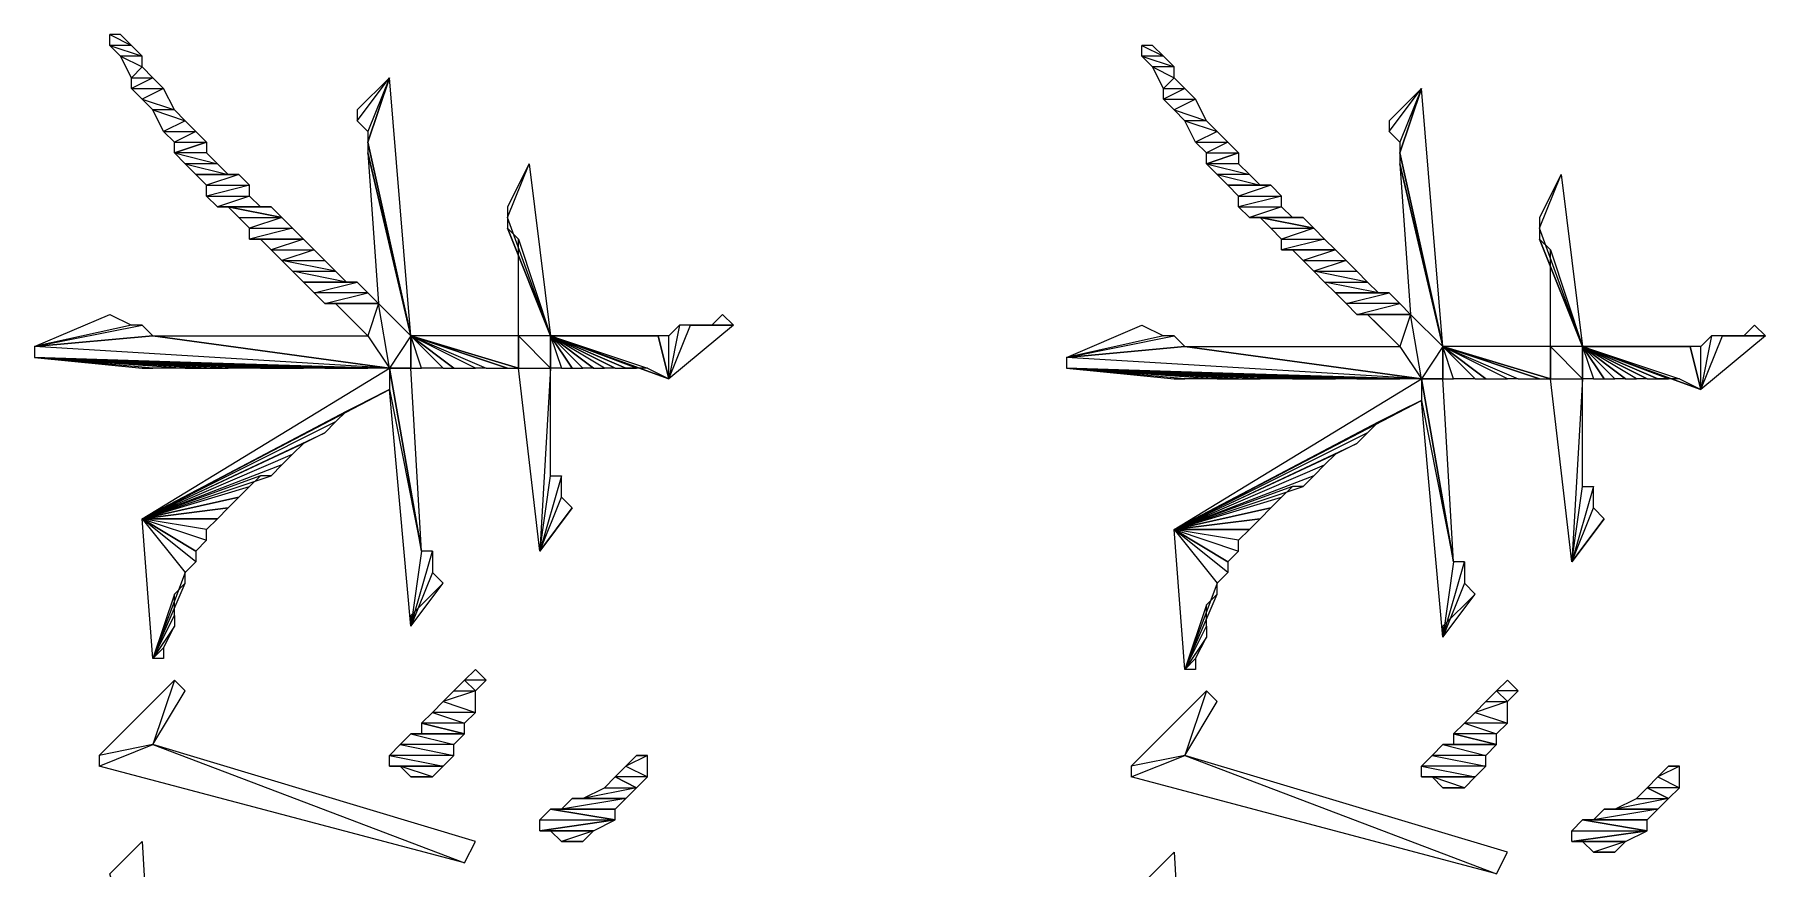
# Model space of a CAD drawing. Extents: x 0 to 7.8, y 0 to 11.
# Drawn here: x 1.3425 to 1.745, y 10.3812 to 10.575 of the extents above; entities that cross this region are included whole.
import ezdxf

# ---------------------------------------------------------------- set-up
doc = ezdxf.new("R2010")
doc.units = 0
doc.header["$MEASUREMENT"] = 0
doc.linetypes.add('AUSGEZOGEN', pattern=[0])
doc.layers.get('0').update_dxf_attribs({"linetype": 'AUSGEZOGEN'})

msp = doc.modelspace()

# ---------------------------------------------------------------- linework, layer by layer
for points in [[(1.3625, 10.575), (1.36, 10.575), (1.36, 10.575), (1.365, 10.5725), (1.3625, 10.575)], [(1.36, 10.575), (1.365, 10.5725), (1.365, 10.5725), (1.36, 10.5725), (1.36, 10.575)], [(1.365, 10.5725), (1.36, 10.5725), (1.36, 10.5725), (1.3675, 10.57), (1.365, 10.5725)], [(1.36, 10.5725), (1.3675, 10.57), (1.3675, 10.57), (1.3625, 10.57), (1.36, 10.5725)], [(1.3675, 10.57), (1.3625, 10.57), (1.3625, 10.57), (1.3675, 10.5675), (1.3675, 10.57)], [(1.3625, 10.57), (1.3675, 10.5675), (1.3675, 10.5675), (1.365, 10.565), (1.3625, 10.57)], [(1.6025, 10.5725), (1.6, 10.5725), (1.6, 10.5725), (1.605, 10.57), (1.6025, 10.5725)], [(1.6, 10.5725), (1.605, 10.57), (1.605, 10.57), (1.6, 10.57), (1.6, 10.5725)], [(1.605, 10.57), (1.6, 10.57), (1.6, 10.57), (1.6075, 10.5675), (1.605, 10.57)], [(1.6, 10.57), (1.6075, 10.5675), (1.6075, 10.5675), (1.6025, 10.5675), (1.6, 10.57)], [(1.3675, 10.5675), (1.365, 10.565), (1.365, 10.565), (1.37, 10.565), (1.3675, 10.5675)], [(1.6075, 10.5675), (1.6025, 10.5675), (1.6025, 10.5675), (1.6075, 10.565), (1.6075, 10.5675)], [(1.6025, 10.5675), (1.6075, 10.565), (1.6075, 10.565), (1.605, 10.5625), (1.6025, 10.5675)], [(1.365, 10.565), (1.37, 10.565), (1.37, 10.565), (1.365, 10.5625), (1.365, 10.565)], [(1.37, 10.565), (1.365, 10.5625), (1.365, 10.5625), (1.3725, 10.5625), (1.37, 10.565)], [(1.365, 10.5625), (1.3725, 10.5625), (1.3725, 10.5625), (1.3675, 10.56), (1.365, 10.5625)], [(1.3725, 10.5625), (1.3675, 10.56), (1.3675, 10.56), (1.375, 10.5575), (1.3725, 10.5625)], [(1.4175, 10.5575), (1.4175, 10.555), (1.4175, 10.555), (1.425, 10.565), (1.4175, 10.5575)], [(1.4175, 10.555), (1.425, 10.565), (1.425, 10.565), (1.42, 10.5525), (1.4175, 10.555)], [(1.425, 10.565), (1.42, 10.5525), (1.42, 10.5525), (1.42, 10.55), (1.425, 10.565), (1.425, 10.565)], [(1.425, 10.565), (1.42, 10.55), (1.42, 10.55), (1.43, 10.505), (1.425, 10.565), (1.425, 10.565)], [(1.6075, 10.565), (1.605, 10.5625), (1.605, 10.5625), (1.61, 10.5625), (1.6075, 10.565)], [(1.605, 10.5625), (1.61, 10.5625), (1.61, 10.5625), (1.605, 10.56), (1.605, 10.5625)], [(1.61, 10.5625), (1.605, 10.56), (1.605, 10.56), (1.6125, 10.56), (1.61, 10.5625)], [(1.6575, 10.555), (1.6575, 10.5525), (1.6575, 10.5525), (1.665, 10.5625), (1.6575, 10.555)], [(1.6575, 10.5525), (1.665, 10.5625), (1.665, 10.5625), (1.66, 10.55), (1.6575, 10.5525)], [(1.665, 10.5625), (1.66, 10.55), (1.66, 10.55), (1.66, 10.5475), (1.665, 10.5625), (1.665, 10.5625)], [(1.665, 10.5625), (1.66, 10.5475), (1.66, 10.5475), (1.67, 10.5025), (1.665, 10.5625), (1.665, 10.5625)], [(1.3675, 10.56), (1.375, 10.5575), (1.375, 10.5575), (1.37, 10.5575), (1.3675, 10.56)], [(1.605, 10.56), (1.6125, 10.56), (1.6125, 10.56), (1.6075, 10.5575), (1.605, 10.56)], [(1.6125, 10.56), (1.6075, 10.5575), (1.6075, 10.5575), (1.615, 10.555), (1.6125, 10.56)], [(1.375, 10.5575), (1.37, 10.5575), (1.37, 10.5575), (1.3775, 10.555), (1.375, 10.5575)], [(1.37, 10.5575), (1.3775, 10.555), (1.3775, 10.555), (1.3725, 10.5525), (1.37, 10.5575)], [(1.3775, 10.555), (1.3725, 10.5525), (1.3725, 10.5525), (1.38, 10.5525), (1.3775, 10.555)], [(1.6075, 10.5575), (1.615, 10.555), (1.615, 10.555), (1.61, 10.555), (1.6075, 10.5575)], [(1.615, 10.555), (1.61, 10.555), (1.61, 10.555), (1.6175, 10.5525), (1.615, 10.555)], [(1.61, 10.555), (1.6175, 10.5525), (1.6175, 10.5525), (1.6125, 10.55), (1.61, 10.555)], [(1.3725, 10.5525), (1.38, 10.5525), (1.38, 10.5525), (1.375, 10.55), (1.3725, 10.5525)], [(1.38, 10.5525), (1.375, 10.55), (1.375, 10.55), (1.3825, 10.55), (1.38, 10.5525)], [(1.3825, 10.55), (1.3825, 10.5475), (1.3825, 10.5475), (1.375, 10.5475), (1.3825, 10.55)], [(1.375, 10.55), (1.3825, 10.55), (1.3825, 10.55), (1.375, 10.5475), (1.375, 10.55), (1.375, 10.55)], [(1.42, 10.55), (1.42, 10.5475), (1.42, 10.5475), (1.43, 10.505), (1.42, 10.55), (1.42, 10.55)], [(1.6175, 10.5525), (1.6125, 10.55), (1.6125, 10.55), (1.62, 10.55), (1.6175, 10.5525)], [(1.6125, 10.55), (1.62, 10.55), (1.62, 10.55), (1.615, 10.5475), (1.6125, 10.55)], [(1.62, 10.55), (1.615, 10.5475), (1.615, 10.5475), (1.6225, 10.5475), (1.62, 10.55)], [(1.3825, 10.5475), (1.375, 10.5475), (1.375, 10.5475), (1.385, 10.545), (1.3825, 10.5475)], [(1.375, 10.5475), (1.385, 10.545), (1.385, 10.545), (1.3775, 10.545), (1.375, 10.5475)], [(1.42, 10.5475), (1.4225, 10.5125), (1.4225, 10.5125), (1.43, 10.505), (1.42, 10.5475)], [(1.6225, 10.5475), (1.6225, 10.545), (1.6225, 10.545), (1.615, 10.545), (1.6225, 10.5475)], [(1.615, 10.5475), (1.6225, 10.5475), (1.6225, 10.5475), (1.615, 10.545), (1.615, 10.5475), (1.615, 10.5475)], [(1.66, 10.5475), (1.66, 10.545), (1.66, 10.545), (1.67, 10.5025), (1.66, 10.5475), (1.66, 10.5475)], [(1.385, 10.545), (1.3775, 10.545), (1.3775, 10.545), (1.3875, 10.5425), (1.385, 10.545)], [(1.3775, 10.545), (1.3875, 10.5425), (1.3875, 10.5425), (1.38, 10.5425), (1.3775, 10.545)], [(1.3875, 10.5425), (1.38, 10.5425), (1.38, 10.5425), (1.39, 10.5425), (1.3875, 10.5425)], [(1.38, 10.5425), (1.39, 10.5425), (1.39, 10.5425), (1.3825, 10.54), (1.38, 10.5425)], [(1.39, 10.5425), (1.3825, 10.54), (1.3825, 10.54), (1.3925, 10.54), (1.39, 10.5425)], [(1.4525, 10.535), (1.4525, 10.5325), (1.4525, 10.5325), (1.4575, 10.545), (1.4525, 10.535)], [(1.4525, 10.5325), (1.4575, 10.545), (1.4575, 10.545), (1.4625, 10.505), (1.4525, 10.5325), (1.4525, 10.5325)], [(1.6225, 10.545), (1.615, 10.545), (1.615, 10.545), (1.625, 10.5425), (1.6225, 10.545)], [(1.615, 10.545), (1.625, 10.5425), (1.625, 10.5425), (1.6175, 10.5425), (1.615, 10.545)], [(1.625, 10.5425), (1.6175, 10.5425), (1.6175, 10.5425), (1.6275, 10.54), (1.625, 10.5425)], [(1.6175, 10.5425), (1.6275, 10.54), (1.6275, 10.54), (1.62, 10.54), (1.6175, 10.5425)], [(1.66, 10.545), (1.6625, 10.51), (1.6625, 10.51), (1.67, 10.5025), (1.66, 10.545)], [(1.6925, 10.5325), (1.6925, 10.53), (1.6925, 10.53), (1.6975, 10.5425), (1.6925, 10.5325)], [(1.6925, 10.53), (1.6975, 10.5425), (1.6975, 10.5425), (1.7025, 10.5025), (1.6925, 10.53), (1.6925, 10.53)], [(1.3825, 10.54), (1.3925, 10.54), (1.3925, 10.54), (1.3825, 10.5375), (1.3825, 10.54)], [(1.3925, 10.54), (1.3825, 10.5375), (1.3825, 10.5375), (1.3925, 10.5375), (1.3925, 10.54)], [(1.3825, 10.5375), (1.3925, 10.5375), (1.3925, 10.5375), (1.385, 10.535), (1.3825, 10.5375)], [(1.3925, 10.5375), (1.385, 10.535), (1.385, 10.535), (1.395, 10.535), (1.3925, 10.5375)], [(1.6275, 10.54), (1.62, 10.54), (1.62, 10.54), (1.63, 10.54), (1.6275, 10.54)], [(1.62, 10.54), (1.63, 10.54), (1.63, 10.54), (1.6225, 10.5375), (1.62, 10.54)], [(1.63, 10.54), (1.6225, 10.5375), (1.6225, 10.5375), (1.6325, 10.5375), (1.63, 10.54)], [(1.6225, 10.5375), (1.6325, 10.5375), (1.6325, 10.5375), (1.6225, 10.535), (1.6225, 10.5375)], [(1.6325, 10.5375), (1.6225, 10.535), (1.6225, 10.535), (1.6325, 10.535), (1.6325, 10.5375)], [(1.385, 10.535), (1.395, 10.535), (1.395, 10.535), (1.3875, 10.535), (1.385, 10.535), (1.385, 10.535)], [(1.3875, 10.535), (1.39, 10.5325), (1.39, 10.5325), (1.4, 10.5325), (1.3875, 10.535)], [(1.395, 10.535), (1.3975, 10.535), (1.3975, 10.535), (1.3875, 10.535), (1.395, 10.535)], [(1.3975, 10.535), (1.3875, 10.535), (1.3875, 10.535), (1.4, 10.5325), (1.3975, 10.535), (1.3975, 10.535)], [(1.6225, 10.535), (1.6325, 10.535), (1.6325, 10.535), (1.625, 10.5325), (1.6225, 10.535)], [(1.6325, 10.535), (1.625, 10.5325), (1.625, 10.5325), (1.635, 10.5325), (1.6325, 10.535)], [(1.39, 10.5325), (1.4, 10.5325), (1.4, 10.5325), (1.3925, 10.53), (1.39, 10.5325)], [(1.4, 10.5325), (1.3925, 10.53), (1.3925, 10.53), (1.4025, 10.53), (1.4, 10.5325)], [(1.3925, 10.53), (1.4025, 10.53), (1.4025, 10.53), (1.3925, 10.5275), (1.3925, 10.53)], [(1.4025, 10.53), (1.3925, 10.5275), (1.3925, 10.5275), (1.405, 10.5275), (1.4025, 10.53), (1.4025, 10.53)], [(1.4525, 10.5325), (1.4525, 10.53), (1.4525, 10.53), (1.4625, 10.505), (1.4525, 10.5325), (1.4525, 10.5325)], [(1.4525, 10.53), (1.455, 10.5275), (1.455, 10.5275), (1.4625, 10.505), (1.4525, 10.53)], [(1.625, 10.5325), (1.635, 10.5325), (1.635, 10.5325), (1.6275, 10.5325), (1.625, 10.5325), (1.625, 10.5325)], [(1.6275, 10.5325), (1.63, 10.53), (1.63, 10.53), (1.64, 10.53), (1.6275, 10.5325)], [(1.635, 10.5325), (1.6375, 10.5325), (1.6375, 10.5325), (1.6275, 10.5325), (1.635, 10.5325)], [(1.6375, 10.5325), (1.6275, 10.5325), (1.6275, 10.5325), (1.64, 10.53), (1.6375, 10.5325), (1.6375, 10.5325)], [(1.63, 10.53), (1.64, 10.53), (1.64, 10.53), (1.6325, 10.5275), (1.63, 10.53)], [(1.64, 10.53), (1.6325, 10.5275), (1.6325, 10.5275), (1.6425, 10.5275), (1.64, 10.53)], [(1.6925, 10.53), (1.6925, 10.5275), (1.6925, 10.5275), (1.7025, 10.5025), (1.6925, 10.53), (1.6925, 10.53)], [(1.3925, 10.5275), (1.395, 10.5275), (1.395, 10.5275), (1.405, 10.5275), (1.3925, 10.5275)], [(1.395, 10.5275), (1.405, 10.5275), (1.405, 10.5275), (1.3975, 10.525), (1.395, 10.5275)], [(1.405, 10.5275), (1.3975, 10.525), (1.3975, 10.525), (1.4075, 10.525), (1.405, 10.5275)], [(1.455, 10.5275), (1.4625, 10.505), (1.4625, 10.505), (1.455, 10.505), (1.455, 10.5275)], [(1.6325, 10.5275), (1.6425, 10.5275), (1.6425, 10.5275), (1.6325, 10.525), (1.6325, 10.5275)], [(1.6425, 10.5275), (1.6325, 10.525), (1.6325, 10.525), (1.645, 10.525), (1.6425, 10.5275), (1.6425, 10.5275)], [(1.6925, 10.5275), (1.695, 10.525), (1.695, 10.525), (1.7025, 10.5025), (1.6925, 10.5275)], [(1.3975, 10.525), (1.4075, 10.525), (1.4075, 10.525), (1.4, 10.5225), (1.3975, 10.525), (1.3975, 10.525)], [(1.4, 10.5225), (1.41, 10.5225), (1.41, 10.5225), (1.4075, 10.525), (1.4, 10.5225), (1.4, 10.5225)], [(1.4025, 10.52), (1.4125, 10.52), (1.4125, 10.52), (1.4, 10.5225), (1.4025, 10.52)], [(1.4125, 10.52), (1.4, 10.5225), (1.4, 10.5225), (1.41, 10.5225), (1.4125, 10.52)], [(1.6325, 10.525), (1.635, 10.525), (1.635, 10.525), (1.645, 10.525), (1.6325, 10.525)], [(1.635, 10.525), (1.645, 10.525), (1.645, 10.525), (1.6375, 10.5225), (1.635, 10.525)], [(1.645, 10.525), (1.6375, 10.5225), (1.6375, 10.5225), (1.6475, 10.5225), (1.645, 10.525)], [(1.6375, 10.5225), (1.6475, 10.5225), (1.6475, 10.5225), (1.64, 10.52), (1.6375, 10.5225), (1.6375, 10.5225)], [(1.64, 10.52), (1.65, 10.52), (1.65, 10.52), (1.6475, 10.5225), (1.64, 10.52), (1.64, 10.52)], [(1.695, 10.525), (1.7025, 10.5025), (1.7025, 10.5025), (1.695, 10.5025), (1.695, 10.525)], [(1.405, 10.5175), (1.415, 10.5175), (1.415, 10.5175), (1.4025, 10.52), (1.405, 10.5175)], [(1.415, 10.5175), (1.4025, 10.52), (1.4025, 10.52), (1.4125, 10.52), (1.415, 10.5175)], [(1.4075, 10.515), (1.4175, 10.5175), (1.4175, 10.5175), (1.405, 10.5175), (1.4075, 10.515)], [(1.4175, 10.5175), (1.405, 10.5175), (1.405, 10.5175), (1.415, 10.5175), (1.4175, 10.5175)], [(1.42, 10.515), (1.4075, 10.515), (1.4075, 10.515), (1.4175, 10.5175), (1.42, 10.515)], [(1.6425, 10.5175), (1.6525, 10.5175), (1.6525, 10.5175), (1.64, 10.52), (1.6425, 10.5175)], [(1.6525, 10.5175), (1.64, 10.52), (1.64, 10.52), (1.65, 10.52), (1.6525, 10.5175)], [(1.645, 10.515), (1.655, 10.515), (1.655, 10.515), (1.6425, 10.5175), (1.645, 10.515)], [(1.655, 10.515), (1.6425, 10.5175), (1.6425, 10.5175), (1.6525, 10.5175), (1.655, 10.515)], [(1.41, 10.5125), (1.42, 10.515), (1.42, 10.515), (1.4075, 10.515), (1.41, 10.5125)], [(1.4225, 10.5125), (1.41, 10.5125), (1.41, 10.5125), (1.42, 10.515), (1.4225, 10.5125)], [(1.6475, 10.5125), (1.6575, 10.515), (1.6575, 10.515), (1.645, 10.515), (1.6475, 10.5125)], [(1.6575, 10.515), (1.645, 10.515), (1.645, 10.515), (1.655, 10.515), (1.6575, 10.515)], [(1.66, 10.5125), (1.6475, 10.5125), (1.6475, 10.5125), (1.6575, 10.515), (1.66, 10.5125)], [(1.36, 10.51), (1.365, 10.5075), (1.365, 10.5075), (1.3425, 10.5025), (1.36, 10.51), (1.36, 10.51)], [(1.4125, 10.5125), (1.4225, 10.5125), (1.4225, 10.5125), (1.41, 10.5125), (1.4125, 10.5125)], [(1.415, 10.51), (1.42, 10.505), (1.42, 10.505), (1.4125, 10.5125), (1.415, 10.51)], [(1.42, 10.505), (1.4125, 10.5125), (1.4125, 10.5125), (1.4225, 10.5125), (1.42, 10.505)], [(1.42, 10.505), (1.4175, 10.5075), (1.4175, 10.5075), (1.415, 10.51), (1.42, 10.505), (1.42, 10.505)], [(1.4225, 10.5125), (1.42, 10.505), (1.42, 10.505), (1.425, 10.4975), (1.4225, 10.5125), (1.4225, 10.5125)], [(1.4225, 10.5125), (1.43, 10.505), (1.43, 10.505), (1.425, 10.4975), (1.4225, 10.5125)], [(1.505, 10.5075), (1.5, 10.5075), (1.5, 10.5075), (1.5025, 10.51), (1.505, 10.5075), (1.505, 10.5075)], [(1.65, 10.51), (1.66, 10.5125), (1.66, 10.5125), (1.6475, 10.5125), (1.65, 10.51)], [(1.6625, 10.51), (1.65, 10.51), (1.65, 10.51), (1.66, 10.5125), (1.6625, 10.51)], [(1.6525, 10.51), (1.6625, 10.51), (1.6625, 10.51), (1.65, 10.51), (1.6525, 10.51)], [(1.655, 10.5075), (1.66, 10.5025), (1.66, 10.5025), (1.6525, 10.51), (1.655, 10.5075)], [(1.66, 10.5025), (1.6525, 10.51), (1.6525, 10.51), (1.6625, 10.51), (1.66, 10.5025)], [(1.6625, 10.51), (1.66, 10.5025), (1.66, 10.5025), (1.665, 10.495), (1.6625, 10.51), (1.6625, 10.51)], [(1.6625, 10.51), (1.67, 10.5025), (1.67, 10.5025), (1.665, 10.495), (1.6625, 10.51)], [(1.37, 10.505), (1.3425, 10.5025), (1.3425, 10.5025), (1.3675, 10.5075), (1.37, 10.505)], [(1.3425, 10.5025), (1.3675, 10.5075), (1.3675, 10.5075), (1.365, 10.5075), (1.3425, 10.5025), (1.3425, 10.5025)], [(1.42, 10.505), (1.42, 10.505), (1.42, 10.505), (1.4175, 10.5075), (1.42, 10.505)], [(1.49, 10.495), (1.49, 10.505), (1.49, 10.505), (1.4925, 10.5075), (1.49, 10.495), (1.49, 10.495)], [(1.4925, 10.5075), (1.49, 10.495), (1.49, 10.495), (1.495, 10.5075), (1.4925, 10.5075)], [(1.49, 10.495), (1.495, 10.5075), (1.495, 10.5075), (1.505, 10.5075), (1.49, 10.495)], [(1.495, 10.5075), (1.505, 10.5075), (1.505, 10.5075), (1.5, 10.5075), (1.495, 10.5075)], [(1.6, 10.5075), (1.605, 10.505), (1.605, 10.505), (1.5825, 10.5), (1.6, 10.5075), (1.6, 10.5075)], [(1.66, 10.5025), (1.6575, 10.505), (1.6575, 10.505), (1.655, 10.5075), (1.66, 10.5025), (1.66, 10.5025)], [(1.745, 10.505), (1.74, 10.505), (1.74, 10.505), (1.7425, 10.5075), (1.745, 10.505), (1.745, 10.505)], [(1.425, 10.4975), (1.3425, 10.5025), (1.3425, 10.5025), (1.37, 10.505), (1.425, 10.4975), (1.425, 10.4975)], [(1.3425, 10.5), (1.425, 10.4975), (1.425, 10.4975), (1.3425, 10.5025), (1.3425, 10.5)], [(1.425, 10.4975), (1.37, 10.505), (1.37, 10.505), (1.42, 10.505), (1.425, 10.4975), (1.425, 10.4975)], [(1.43, 10.505), (1.425, 10.4975), (1.425, 10.4975), (1.43, 10.4975), (1.43, 10.505)], [(1.43, 10.4975), (1.4325, 10.4975), (1.4325, 10.4975), (1.43, 10.505), (1.43, 10.4975)], [(1.4325, 10.4975), (1.43, 10.505), (1.43, 10.505), (1.4375, 10.4975), (1.4325, 10.4975)], [(1.43, 10.505), (1.4375, 10.4975), (1.4375, 10.4975), (1.44, 10.4975), (1.43, 10.505), (1.43, 10.505)], [(1.44, 10.4975), (1.445, 10.4975), (1.445, 10.4975), (1.43, 10.505), (1.44, 10.4975)], [(1.445, 10.4975), (1.43, 10.505), (1.43, 10.505), (1.4475, 10.4975), (1.445, 10.4975)], [(1.43, 10.505), (1.4475, 10.4975), (1.4475, 10.4975), (1.4525, 10.4975), (1.43, 10.505), (1.43, 10.505)], [(1.4525, 10.4975), (1.455, 10.4975), (1.455, 10.4975), (1.43, 10.505), (1.4525, 10.4975)], [(1.455, 10.4975), (1.43, 10.505), (1.43, 10.505), (1.455, 10.4975), (1.455, 10.4975)], [(1.43, 10.505), (1.455, 10.4975), (1.455, 10.4975), (1.455, 10.505), (1.43, 10.505), (1.43, 10.505)], [(1.455, 10.505), (1.455, 10.4975), (1.455, 10.4975), (1.4625, 10.4975), (1.455, 10.505)], [(1.4625, 10.505), (1.455, 10.505), (1.455, 10.505), (1.4625, 10.4975), (1.4625, 10.505), (1.4625, 10.505)], [(1.4625, 10.4975), (1.4625, 10.4975), (1.4625, 10.4975), (1.4625, 10.505), (1.4625, 10.4975)], [(1.4625, 10.4975), (1.4625, 10.505), (1.4625, 10.505), (1.465, 10.4975), (1.4625, 10.4975)], [(1.4625, 10.505), (1.465, 10.4975), (1.465, 10.4975), (1.4675, 10.4975), (1.4625, 10.505), (1.4625, 10.505)], [(1.4675, 10.4975), (1.47, 10.4975), (1.47, 10.4975), (1.4625, 10.505), (1.4675, 10.4975)], [(1.47, 10.4975), (1.4625, 10.505), (1.4625, 10.505), (1.4725, 10.4975), (1.47, 10.4975)], [(1.4625, 10.505), (1.4725, 10.4975), (1.4725, 10.4975), (1.4725, 10.4975), (1.4625, 10.505), (1.4625, 10.505)], [(1.4725, 10.4975), (1.475, 10.4975), (1.475, 10.4975), (1.4625, 10.505), (1.4725, 10.4975)], [(1.475, 10.4975), (1.4625, 10.505), (1.4625, 10.505), (1.4775, 10.4975), (1.475, 10.4975)], [(1.4625, 10.505), (1.4775, 10.4975), (1.4775, 10.4975), (1.4775, 10.4975), (1.4625, 10.505), (1.4625, 10.505)], [(1.4775, 10.4975), (1.48, 10.4975), (1.48, 10.4975), (1.4625, 10.505), (1.4775, 10.4975)], [(1.48, 10.4975), (1.4625, 10.505), (1.4625, 10.505), (1.48, 10.4975), (1.48, 10.4975)], [(1.4625, 10.505), (1.48, 10.4975), (1.48, 10.4975), (1.48, 10.4975), (1.4625, 10.505), (1.4625, 10.505)], [(1.48, 10.4975), (1.4825, 10.4975), (1.4825, 10.4975), (1.4625, 10.505), (1.48, 10.4975)], [(1.4825, 10.4975), (1.4625, 10.505), (1.4625, 10.505), (1.485, 10.4975), (1.4825, 10.4975)], [(1.4625, 10.505), (1.485, 10.4975), (1.485, 10.4975), (1.49, 10.495), (1.4625, 10.505), (1.4625, 10.505)], [(1.4625, 10.505), (1.4875, 10.505), (1.4875, 10.505), (1.4625, 10.505), (1.4625, 10.505)], [(1.4875, 10.505), (1.4625, 10.505), (1.4625, 10.505), (1.49, 10.495), (1.4875, 10.505), (1.4875, 10.505)], [(1.4875, 10.505), (1.49, 10.495), (1.49, 10.495), (1.49, 10.505), (1.4875, 10.505)], [(1.61, 10.5025), (1.5825, 10.5), (1.5825, 10.5), (1.6075, 10.505), (1.61, 10.5025)], [(1.5825, 10.5), (1.6075, 10.505), (1.6075, 10.505), (1.605, 10.505), (1.5825, 10.5), (1.5825, 10.5)], [(1.665, 10.495), (1.5825, 10.5), (1.5825, 10.5), (1.61, 10.5025), (1.665, 10.495), (1.665, 10.495)], [(1.665, 10.495), (1.61, 10.5025), (1.61, 10.5025), (1.66, 10.5025), (1.665, 10.495), (1.665, 10.495)], [(1.66, 10.5025), (1.66, 10.5025), (1.66, 10.5025), (1.6575, 10.505), (1.66, 10.5025)], [(1.67, 10.5025), (1.665, 10.495), (1.665, 10.495), (1.67, 10.495), (1.67, 10.5025)], [(1.67, 10.495), (1.6725, 10.495), (1.6725, 10.495), (1.67, 10.5025), (1.67, 10.495)], [(1.6725, 10.495), (1.67, 10.5025), (1.67, 10.5025), (1.6775, 10.495), (1.6725, 10.495)], [(1.67, 10.5025), (1.6775, 10.495), (1.6775, 10.495), (1.68, 10.495), (1.67, 10.5025), (1.67, 10.5025)], [(1.68, 10.495), (1.685, 10.495), (1.685, 10.495), (1.67, 10.5025), (1.68, 10.495)], [(1.685, 10.495), (1.67, 10.5025), (1.67, 10.5025), (1.6875, 10.495), (1.685, 10.495)], [(1.67, 10.5025), (1.6875, 10.495), (1.6875, 10.495), (1.6925, 10.495), (1.67, 10.5025), (1.67, 10.5025)], [(1.6925, 10.495), (1.695, 10.495), (1.695, 10.495), (1.67, 10.5025), (1.6925, 10.495)], [(1.695, 10.495), (1.67, 10.5025), (1.67, 10.5025), (1.695, 10.495), (1.695, 10.495)], [(1.67, 10.5025), (1.695, 10.495), (1.695, 10.495), (1.695, 10.5025), (1.67, 10.5025), (1.67, 10.5025)], [(1.695, 10.5025), (1.695, 10.495), (1.695, 10.495), (1.7025, 10.495), (1.695, 10.5025)], [(1.7025, 10.5025), (1.695, 10.5025), (1.695, 10.5025), (1.7025, 10.495), (1.7025, 10.5025), (1.7025, 10.5025)], [(1.7025, 10.495), (1.7025, 10.495), (1.7025, 10.495), (1.7025, 10.5025), (1.7025, 10.495)], [(1.7025, 10.495), (1.7025, 10.5025), (1.7025, 10.5025), (1.705, 10.495), (1.7025, 10.495)], [(1.7025, 10.5025), (1.705, 10.495), (1.705, 10.495), (1.7075, 10.495), (1.7025, 10.5025), (1.7025, 10.5025)], [(1.7075, 10.495), (1.71, 10.495), (1.71, 10.495), (1.7025, 10.5025), (1.7075, 10.495)], [(1.71, 10.495), (1.7025, 10.5025), (1.7025, 10.5025), (1.7125, 10.495), (1.71, 10.495)], [(1.7025, 10.5025), (1.7125, 10.495), (1.7125, 10.495), (1.7125, 10.495), (1.7025, 10.5025), (1.7025, 10.5025)], [(1.7125, 10.495), (1.715, 10.495), (1.715, 10.495), (1.7025, 10.5025), (1.7125, 10.495)], [(1.715, 10.495), (1.7025, 10.5025), (1.7025, 10.5025), (1.7175, 10.495), (1.715, 10.495)], [(1.7025, 10.5025), (1.7175, 10.495), (1.7175, 10.495), (1.7175, 10.495), (1.7025, 10.5025), (1.7025, 10.5025)], [(1.7175, 10.495), (1.72, 10.495), (1.72, 10.495), (1.7025, 10.5025), (1.7175, 10.495)], [(1.72, 10.495), (1.7025, 10.5025), (1.7025, 10.5025), (1.72, 10.495), (1.72, 10.495)], [(1.7025, 10.5025), (1.72, 10.495), (1.72, 10.495), (1.72, 10.495), (1.7025, 10.5025), (1.7025, 10.5025)], [(1.72, 10.495), (1.7225, 10.495), (1.7225, 10.495), (1.7025, 10.5025), (1.72, 10.495)], [(1.7225, 10.495), (1.7025, 10.5025), (1.7025, 10.5025), (1.725, 10.495), (1.7225, 10.495)], [(1.7025, 10.5025), (1.725, 10.495), (1.725, 10.495), (1.73, 10.4925), (1.7025, 10.5025), (1.7025, 10.5025)], [(1.7025, 10.5025), (1.7275, 10.5025), (1.7275, 10.5025), (1.7025, 10.5025), (1.7025, 10.5025)], [(1.7275, 10.5025), (1.7025, 10.5025), (1.7025, 10.5025), (1.73, 10.4925), (1.7275, 10.5025), (1.7275, 10.5025)], [(1.7275, 10.5025), (1.73, 10.4925), (1.73, 10.4925), (1.73, 10.5025), (1.7275, 10.5025)], [(1.73, 10.4925), (1.73, 10.5025), (1.73, 10.5025), (1.7325, 10.505), (1.73, 10.4925), (1.73, 10.4925)], [(1.7325, 10.505), (1.73, 10.4925), (1.73, 10.4925), (1.735, 10.505), (1.7325, 10.505)], [(1.73, 10.4925), (1.735, 10.505), (1.735, 10.505), (1.745, 10.505), (1.73, 10.4925)], [(1.735, 10.505), (1.745, 10.505), (1.745, 10.505), (1.74, 10.505), (1.735, 10.505)], [(1.3675, 10.4975), (1.37, 10.4975), (1.37, 10.4975), (1.3425, 10.5), (1.3675, 10.4975)], [(1.37, 10.4975), (1.3425, 10.5), (1.3425, 10.5), (1.3775, 10.4975), (1.37, 10.4975)], [(1.3425, 10.5), (1.3775, 10.4975), (1.3775, 10.4975), (1.3825, 10.4975), (1.3425, 10.5), (1.3425, 10.5)], [(1.3825, 10.4975), (1.3875, 10.4975), (1.3875, 10.4975), (1.3425, 10.5), (1.3825, 10.4975)], [(1.3875, 10.4975), (1.3425, 10.5), (1.3425, 10.5), (1.395, 10.4975), (1.3875, 10.4975)], [(1.3425, 10.5), (1.395, 10.4975), (1.395, 10.4975), (1.4, 10.4975), (1.3425, 10.5), (1.3425, 10.5)], [(1.4, 10.4975), (1.405, 10.4975), (1.405, 10.4975), (1.3425, 10.5), (1.4, 10.4975)], [(1.405, 10.4975), (1.3425, 10.5), (1.3425, 10.5), (1.41, 10.4975), (1.405, 10.4975)], [(1.3425, 10.5), (1.41, 10.4975), (1.41, 10.4975), (1.415, 10.4975), (1.3425, 10.5), (1.3425, 10.5)], [(1.415, 10.4975), (1.42, 10.4975), (1.42, 10.4975), (1.3425, 10.5), (1.415, 10.4975)], [(1.42, 10.4975), (1.3425, 10.5), (1.3425, 10.5), (1.425, 10.4975), (1.42, 10.4975)], [(1.425, 10.4975), (1.425, 10.4925), (1.425, 10.4925), (1.3675, 10.4625), (1.425, 10.4975), (1.425, 10.4975)], [(1.425, 10.4975), (1.425, 10.4925), (1.425, 10.4925), (1.4325, 10.455), (1.425, 10.4975)], [(1.425, 10.4975), (1.43, 10.4975), (1.43, 10.4975), (1.425, 10.4975), (1.425, 10.4975)], [(1.43, 10.4975), (1.425, 10.4975), (1.425, 10.4975), (1.4325, 10.455), (1.43, 10.4975), (1.43, 10.4975)], [(1.455, 10.4975), (1.4625, 10.4975), (1.4625, 10.4975), (1.46, 10.455), (1.455, 10.4975), (1.455, 10.4975)], [(1.46, 10.455), (1.4625, 10.4725), (1.4625, 10.4725), (1.4625, 10.4975), (1.46, 10.455), (1.46, 10.455)], [(1.48, 10.4975), (1.48, 10.4975), (1.48, 10.4975), (1.4825, 10.4975), (1.48, 10.4975)], [(1.48, 10.4975), (1.4825, 10.4975), (1.4825, 10.4975), (1.48, 10.4975), (1.48, 10.4975), (1.48, 10.4975)], [(1.5825, 10.4975), (1.665, 10.495), (1.665, 10.495), (1.5825, 10.5), (1.5825, 10.4975)], [(1.6075, 10.495), (1.61, 10.495), (1.61, 10.495), (1.5825, 10.4975), (1.6075, 10.495)], [(1.61, 10.495), (1.5825, 10.4975), (1.5825, 10.4975), (1.6175, 10.495), (1.61, 10.495)], [(1.5825, 10.4975), (1.6175, 10.495), (1.6175, 10.495), (1.6225, 10.495), (1.5825, 10.4975), (1.5825, 10.4975)], [(1.6225, 10.495), (1.6275, 10.495), (1.6275, 10.495), (1.5825, 10.4975), (1.6225, 10.495)], [(1.6275, 10.495), (1.5825, 10.4975), (1.5825, 10.4975), (1.635, 10.495), (1.6275, 10.495)], [(1.5825, 10.4975), (1.635, 10.495), (1.635, 10.495), (1.64, 10.495), (1.5825, 10.4975), (1.5825, 10.4975)], [(1.64, 10.495), (1.645, 10.495), (1.645, 10.495), (1.5825, 10.4975), (1.64, 10.495)], [(1.645, 10.495), (1.5825, 10.4975), (1.5825, 10.4975), (1.65, 10.495), (1.645, 10.495)], [(1.5825, 10.4975), (1.65, 10.495), (1.65, 10.495), (1.655, 10.495), (1.5825, 10.4975), (1.5825, 10.4975)], [(1.655, 10.495), (1.66, 10.495), (1.66, 10.495), (1.5825, 10.4975), (1.655, 10.495)], [(1.66, 10.495), (1.5825, 10.4975), (1.5825, 10.4975), (1.665, 10.495), (1.66, 10.495)], [(1.665, 10.495), (1.665, 10.49), (1.665, 10.49), (1.6075, 10.46), (1.665, 10.495), (1.665, 10.495)], [(1.665, 10.495), (1.665, 10.49), (1.665, 10.49), (1.6725, 10.4525), (1.665, 10.495)], [(1.665, 10.495), (1.67, 10.495), (1.67, 10.495), (1.665, 10.495), (1.665, 10.495)], [(1.67, 10.495), (1.665, 10.495), (1.665, 10.495), (1.6725, 10.4525), (1.67, 10.495), (1.67, 10.495)], [(1.695, 10.495), (1.7025, 10.495), (1.7025, 10.495), (1.7, 10.4525), (1.695, 10.495), (1.695, 10.495)], [(1.7, 10.4525), (1.7025, 10.47), (1.7025, 10.47), (1.7025, 10.495), (1.7, 10.4525), (1.7, 10.4525)], [(1.72, 10.495), (1.72, 10.495), (1.72, 10.495), (1.7225, 10.495), (1.72, 10.495)], [(1.72, 10.495), (1.7225, 10.495), (1.7225, 10.495), (1.72, 10.495), (1.72, 10.495), (1.72, 10.495)], [(1.42, 10.49), (1.3675, 10.4625), (1.3675, 10.4625), (1.425, 10.4925), (1.42, 10.49)], [(1.3675, 10.4625), (1.425, 10.4925), (1.425, 10.4925), (1.425, 10.4925), (1.3675, 10.4625), (1.3675, 10.4625)], [(1.3675, 10.4625), (1.415, 10.4875), (1.415, 10.4875), (1.42, 10.49), (1.3675, 10.4625), (1.3675, 10.4625)], [(1.425, 10.4925), (1.4325, 10.455), (1.4325, 10.455), (1.43, 10.4375), (1.425, 10.4925), (1.425, 10.4925)], [(1.66, 10.4875), (1.6075, 10.46), (1.6075, 10.46), (1.665, 10.49), (1.66, 10.4875)], [(1.6075, 10.46), (1.665, 10.49), (1.665, 10.49), (1.665, 10.49), (1.6075, 10.46), (1.6075, 10.46)], [(1.665, 10.49), (1.6725, 10.4525), (1.6725, 10.4525), (1.67, 10.435), (1.665, 10.49), (1.665, 10.49)], [(1.4125, 10.485), (1.3675, 10.4625), (1.3675, 10.4625), (1.415, 10.4875), (1.4125, 10.485)], [(1.6075, 10.46), (1.655, 10.485), (1.655, 10.485), (1.66, 10.4875), (1.6075, 10.46), (1.6075, 10.46)], [(1.3675, 10.4625), (1.41, 10.4825), (1.41, 10.4825), (1.4125, 10.485), (1.3675, 10.4625), (1.3675, 10.4625)], [(1.405, 10.48), (1.3675, 10.4625), (1.3675, 10.4625), (1.41, 10.4825), (1.405, 10.48)], [(1.6525, 10.4825), (1.6075, 10.46), (1.6075, 10.46), (1.655, 10.485), (1.6525, 10.4825)], [(1.6075, 10.46), (1.65, 10.48), (1.65, 10.48), (1.6525, 10.4825), (1.6075, 10.46), (1.6075, 10.46)], [(1.3675, 10.4625), (1.4025, 10.4775), (1.4025, 10.4775), (1.405, 10.48), (1.3675, 10.4625), (1.3675, 10.4625)], [(1.4, 10.475), (1.3675, 10.4625), (1.3675, 10.4625), (1.4025, 10.4775), (1.4, 10.475)], [(1.645, 10.4775), (1.6075, 10.46), (1.6075, 10.46), (1.65, 10.48), (1.645, 10.4775)], [(1.6075, 10.46), (1.6425, 10.475), (1.6425, 10.475), (1.645, 10.4775), (1.6075, 10.46), (1.6075, 10.46)], [(1.3675, 10.4625), (1.3975, 10.4725), (1.3975, 10.4725), (1.4, 10.475), (1.3675, 10.4625), (1.3675, 10.4625)], [(1.64, 10.4725), (1.6075, 10.46), (1.6075, 10.46), (1.6425, 10.475), (1.64, 10.4725)], [(1.3675, 10.4625), (1.3925, 10.47), (1.3925, 10.47), (1.395, 10.4725), (1.3675, 10.4625), (1.3675, 10.4625)], [(1.395, 10.4725), (1.3675, 10.4625), (1.3675, 10.4625), (1.3975, 10.4725), (1.395, 10.4725)], [(1.39, 10.4675), (1.3675, 10.4625), (1.3675, 10.4625), (1.3925, 10.47), (1.39, 10.4675)], [(1.46, 10.455), (1.465, 10.4675), (1.465, 10.4675), (1.465, 10.4725), (1.46, 10.455), (1.46, 10.455)], [(1.465, 10.4725), (1.46, 10.455), (1.46, 10.455), (1.4625, 10.4725), (1.465, 10.4725)], [(1.6075, 10.46), (1.6375, 10.47), (1.6375, 10.47), (1.64, 10.4725), (1.6075, 10.46), (1.6075, 10.46)], [(1.6075, 10.46), (1.6325, 10.4675), (1.6325, 10.4675), (1.635, 10.47), (1.6075, 10.46), (1.6075, 10.46)], [(1.635, 10.47), (1.6075, 10.46), (1.6075, 10.46), (1.6375, 10.47), (1.635, 10.47)], [(1.7, 10.4525), (1.705, 10.465), (1.705, 10.465), (1.705, 10.47), (1.7, 10.4525), (1.7, 10.4525)], [(1.705, 10.47), (1.7, 10.4525), (1.7, 10.4525), (1.7025, 10.47), (1.705, 10.47)], [(1.3875, 10.465), (1.3675, 10.4625), (1.3675, 10.4625), (1.39, 10.4675), (1.3875, 10.465)], [(1.3675, 10.4625), (1.39, 10.4675), (1.39, 10.4675), (1.39, 10.4675), (1.3675, 10.4625), (1.3675, 10.4625)], [(1.3875, 10.465), (1.3875, 10.465), (1.3875, 10.465), (1.3675, 10.4625), (1.3875, 10.465)], [(1.3875, 10.465), (1.3675, 10.4625), (1.3675, 10.4625), (1.385, 10.4625), (1.3875, 10.465)], [(1.4675, 10.465), (1.46, 10.455), (1.46, 10.455), (1.465, 10.4675), (1.4675, 10.465)], [(1.46, 10.455), (1.46, 10.455), (1.46, 10.455), (1.4675, 10.465), (1.46, 10.455)], [(1.46, 10.455), (1.4675, 10.465), (1.4675, 10.465), (1.4675, 10.465), (1.46, 10.455), (1.46, 10.455)], [(1.63, 10.465), (1.6075, 10.46), (1.6075, 10.46), (1.6325, 10.4675), (1.63, 10.465)], [(1.6275, 10.4625), (1.6075, 10.46), (1.6075, 10.46), (1.63, 10.465), (1.6275, 10.4625)], [(1.6075, 10.46), (1.63, 10.465), (1.63, 10.465), (1.63, 10.465), (1.6075, 10.46), (1.6075, 10.46)], [(1.7075, 10.4625), (1.7, 10.4525), (1.7, 10.4525), (1.705, 10.465), (1.7075, 10.4625)], [(1.385, 10.4625), (1.3825, 10.46), (1.3825, 10.46), (1.3675, 10.4625), (1.385, 10.4625)], [(1.3825, 10.46), (1.3675, 10.4625), (1.3675, 10.4625), (1.3825, 10.4575), (1.3825, 10.46)], [(1.3675, 10.4625), (1.3825, 10.4575), (1.3825, 10.4575), (1.38, 10.455), (1.3675, 10.4625), (1.3675, 10.4625)], [(1.38, 10.455), (1.38, 10.4525), (1.38, 10.4525), (1.3675, 10.4625), (1.38, 10.455)], [(1.38, 10.4525), (1.3675, 10.4625), (1.3675, 10.4625), (1.3775, 10.45), (1.38, 10.4525)], [(1.3675, 10.4625), (1.3775, 10.45), (1.3775, 10.45), (1.37, 10.43), (1.3675, 10.4625), (1.3675, 10.4625)], [(1.3675, 10.4625), (1.385, 10.4625), (1.385, 10.4625), (1.385, 10.4625), (1.3675, 10.4625), (1.3675, 10.4625)], [(1.6275, 10.4625), (1.6275, 10.4625), (1.6275, 10.4625), (1.6075, 10.46), (1.6275, 10.4625)], [(1.6275, 10.4625), (1.6075, 10.46), (1.6075, 10.46), (1.625, 10.46), (1.6275, 10.4625)], [(1.7, 10.4525), (1.7, 10.4525), (1.7, 10.4525), (1.7075, 10.4625), (1.7, 10.4525)], [(1.7, 10.4525), (1.7075, 10.4625), (1.7075, 10.4625), (1.7075, 10.4625), (1.7, 10.4525), (1.7, 10.4525)], [(1.625, 10.46), (1.6225, 10.4575), (1.6225, 10.4575), (1.6075, 10.46), (1.625, 10.46)], [(1.6225, 10.4575), (1.6075, 10.46), (1.6075, 10.46), (1.6225, 10.455), (1.6225, 10.4575)], [(1.6075, 10.46), (1.6225, 10.455), (1.6225, 10.455), (1.62, 10.4525), (1.6075, 10.46), (1.6075, 10.46)], [(1.62, 10.4525), (1.62, 10.45), (1.62, 10.45), (1.6075, 10.46), (1.62, 10.4525)], [(1.62, 10.45), (1.6075, 10.46), (1.6075, 10.46), (1.6175, 10.4475), (1.62, 10.45)], [(1.6075, 10.46), (1.6175, 10.4475), (1.6175, 10.4475), (1.61, 10.4275), (1.6075, 10.46), (1.6075, 10.46)], [(1.6075, 10.46), (1.625, 10.46), (1.625, 10.46), (1.625, 10.46), (1.6075, 10.46), (1.6075, 10.46)], [(1.435, 10.45), (1.43, 10.4375), (1.43, 10.4375), (1.435, 10.455), (1.435, 10.45)], [(1.43, 10.4375), (1.435, 10.455), (1.435, 10.455), (1.4325, 10.455), (1.43, 10.4375), (1.43, 10.4375)], [(1.37, 10.43), (1.3775, 10.4475), (1.3775, 10.4475), (1.3775, 10.45), (1.37, 10.43), (1.37, 10.43)], [(1.43, 10.4375), (1.4375, 10.4475), (1.4375, 10.4475), (1.435, 10.45), (1.43, 10.4375), (1.43, 10.4375)], [(1.675, 10.4475), (1.67, 10.435), (1.67, 10.435), (1.675, 10.4525), (1.675, 10.4475)], [(1.67, 10.435), (1.675, 10.4525), (1.675, 10.4525), (1.6725, 10.4525), (1.67, 10.435), (1.67, 10.435)], [(1.375, 10.445), (1.37, 10.43), (1.37, 10.43), (1.3775, 10.4475), (1.375, 10.445)], [(1.37, 10.43), (1.375, 10.44), (1.375, 10.44), (1.375, 10.445), (1.37, 10.43), (1.37, 10.43)], [(1.43, 10.44), (1.43, 10.4375), (1.43, 10.4375), (1.4375, 10.4475), (1.43, 10.44)], [(1.61, 10.4275), (1.6175, 10.445), (1.6175, 10.445), (1.6175, 10.4475), (1.61, 10.4275), (1.61, 10.4275)], [(1.615, 10.4425), (1.61, 10.4275), (1.61, 10.4275), (1.6175, 10.445), (1.615, 10.4425)], [(1.67, 10.435), (1.6775, 10.445), (1.6775, 10.445), (1.675, 10.4475), (1.67, 10.435), (1.67, 10.435)], [(1.67, 10.4375), (1.67, 10.435), (1.67, 10.435), (1.6775, 10.445), (1.67, 10.4375)], [(1.61, 10.4275), (1.615, 10.4375), (1.615, 10.4375), (1.615, 10.4425), (1.61, 10.4275), (1.61, 10.4275)], [(1.375, 10.4375), (1.37, 10.43), (1.37, 10.43), (1.375, 10.44), (1.375, 10.4375)], [(1.37, 10.43), (1.3725, 10.4325), (1.3725, 10.4325), (1.375, 10.4375), (1.37, 10.43), (1.37, 10.43)], [(1.615, 10.435), (1.61, 10.4275), (1.61, 10.4275), (1.615, 10.4375), (1.615, 10.435)], [(1.61, 10.4275), (1.6125, 10.43), (1.6125, 10.43), (1.615, 10.435), (1.61, 10.4275), (1.61, 10.4275)], [(1.3725, 10.43), (1.37, 10.43), (1.37, 10.43), (1.3725, 10.4325), (1.3725, 10.43)], [(1.6125, 10.4275), (1.61, 10.4275), (1.61, 10.4275), (1.6125, 10.43), (1.6125, 10.4275)], [(1.375, 10.425), (1.37, 10.41), (1.37, 10.41), (1.3575, 10.4075), (1.375, 10.425)], [(1.3775, 10.4225), (1.375, 10.425), (1.375, 10.425), (1.37, 10.41), (1.3775, 10.4225)], [(1.4425, 10.425), (1.44, 10.4225), (1.44, 10.4225), (1.445, 10.4225), (1.4425, 10.425)], [(1.445, 10.4275), (1.4475, 10.425), (1.4475, 10.425), (1.4425, 10.425), (1.445, 10.4275)], [(1.4475, 10.425), (1.4425, 10.425), (1.4425, 10.425), (1.445, 10.4225), (1.4475, 10.425), (1.4475, 10.425)], [(1.685, 10.425), (1.6875, 10.4225), (1.6875, 10.4225), (1.6825, 10.4225), (1.685, 10.425)], [(1.44, 10.4225), (1.445, 10.4225), (1.445, 10.4225), (1.4375, 10.42), (1.44, 10.4225)], [(1.445, 10.4225), (1.4375, 10.42), (1.4375, 10.42), (1.445, 10.4175), (1.445, 10.4225)], [(1.615, 10.4225), (1.61, 10.4075), (1.61, 10.4075), (1.5975, 10.405), (1.615, 10.4225)], [(1.6175, 10.42), (1.615, 10.4225), (1.615, 10.4225), (1.61, 10.4075), (1.6175, 10.42)], [(1.6825, 10.4225), (1.68, 10.42), (1.68, 10.42), (1.685, 10.42), (1.6825, 10.4225)], [(1.6875, 10.4225), (1.6825, 10.4225), (1.6825, 10.4225), (1.685, 10.42), (1.6875, 10.4225), (1.6875, 10.4225)], [(1.435, 10.4175), (1.4425, 10.415), (1.4425, 10.415), (1.4325, 10.415), (1.435, 10.4175)], [(1.4375, 10.42), (1.445, 10.4175), (1.445, 10.4175), (1.435, 10.4175), (1.4375, 10.42)], [(1.445, 10.4175), (1.435, 10.4175), (1.435, 10.4175), (1.4425, 10.415), (1.445, 10.4175)], [(1.6775, 10.4175), (1.685, 10.415), (1.685, 10.415), (1.675, 10.415), (1.6775, 10.4175)], [(1.68, 10.42), (1.685, 10.42), (1.685, 10.42), (1.6775, 10.4175), (1.68, 10.42)], [(1.685, 10.42), (1.6775, 10.4175), (1.6775, 10.4175), (1.685, 10.415), (1.685, 10.42)], [(1.4325, 10.415), (1.4325, 10.4125), (1.4325, 10.4125), (1.4425, 10.4125), (1.4325, 10.415)], [(1.4425, 10.415), (1.4325, 10.415), (1.4325, 10.415), (1.4425, 10.4125), (1.4425, 10.415), (1.4425, 10.415)], [(1.675, 10.415), (1.6825, 10.4125), (1.6825, 10.4125), (1.6725, 10.4125), (1.675, 10.415)], [(1.685, 10.415), (1.675, 10.415), (1.675, 10.415), (1.6825, 10.4125), (1.685, 10.415)], [(1.37, 10.41), (1.3575, 10.4075), (1.3575, 10.4075), (1.3575, 10.405), (1.37, 10.41), (1.37, 10.41)], [(1.37, 10.41), (1.4425, 10.3825), (1.4425, 10.3825), (1.3575, 10.405), (1.37, 10.41), (1.37, 10.41)], [(1.445, 10.3875), (1.37, 10.41), (1.37, 10.41), (1.4425, 10.3825), (1.445, 10.3875)], [(1.4275, 10.41), (1.44, 10.4075), (1.44, 10.4075), (1.425, 10.4075), (1.4275, 10.41)], [(1.43, 10.4125), (1.44, 10.41), (1.44, 10.41), (1.4275, 10.41), (1.43, 10.4125)], [(1.44, 10.41), (1.4275, 10.41), (1.4275, 10.41), (1.44, 10.4075), (1.44, 10.41)], [(1.4325, 10.4125), (1.4425, 10.4125), (1.4425, 10.4125), (1.43, 10.4125), (1.4325, 10.4125)], [(1.4425, 10.4125), (1.43, 10.4125), (1.43, 10.4125), (1.44, 10.41), (1.4425, 10.4125)], [(1.67, 10.41), (1.68, 10.4075), (1.68, 10.4075), (1.6675, 10.4075), (1.67, 10.41)], [(1.6725, 10.41), (1.6825, 10.41), (1.6825, 10.41), (1.67, 10.41), (1.6725, 10.41)], [(1.6825, 10.41), (1.67, 10.41), (1.67, 10.41), (1.68, 10.4075), (1.6825, 10.41)], [(1.6725, 10.4125), (1.6725, 10.41), (1.6725, 10.41), (1.6825, 10.41), (1.6725, 10.4125)], [(1.6825, 10.4125), (1.6725, 10.4125), (1.6725, 10.4125), (1.6825, 10.41), (1.6825, 10.4125), (1.6825, 10.4125)], [(1.4375, 10.405), (1.425, 10.405), (1.425, 10.405), (1.425, 10.4075), (1.4375, 10.405), (1.4375, 10.405)], [(1.44, 10.4075), (1.425, 10.4075), (1.425, 10.4075), (1.4375, 10.405), (1.44, 10.4075), (1.44, 10.4075)], [(1.4275, 10.405), (1.4375, 10.405), (1.4375, 10.405), (1.425, 10.405), (1.4275, 10.405)], [(1.43, 10.4025), (1.435, 10.4025), (1.435, 10.4025), (1.4275, 10.405), (1.43, 10.4025)], [(1.435, 10.4025), (1.4275, 10.405), (1.4275, 10.405), (1.4375, 10.405), (1.435, 10.4025)], [(1.48, 10.405), (1.485, 10.4025), (1.485, 10.4025), (1.4775, 10.4025), (1.48, 10.405)], [(1.4825, 10.4075), (1.485, 10.4075), (1.485, 10.4075), (1.48, 10.405), (1.4825, 10.4075)], [(1.485, 10.4075), (1.48, 10.405), (1.48, 10.405), (1.485, 10.4025), (1.485, 10.4075)], [(1.485, 10.4075), (1.4825, 10.4075), (1.4825, 10.4075), (1.485, 10.4075), (1.485, 10.4075)], [(1.61, 10.4075), (1.5975, 10.405), (1.5975, 10.405), (1.5975, 10.4025), (1.61, 10.4075), (1.61, 10.4075)], [(1.61, 10.4075), (1.6825, 10.38), (1.6825, 10.38), (1.5975, 10.4025), (1.61, 10.4075), (1.61, 10.4075)], [(1.685, 10.385), (1.61, 10.4075), (1.61, 10.4075), (1.6825, 10.38), (1.685, 10.385)], [(1.6675, 10.4075), (1.68, 10.405), (1.68, 10.405), (1.665, 10.405), (1.6675, 10.4075)], [(1.6775, 10.4025), (1.665, 10.4025), (1.665, 10.4025), (1.665, 10.405), (1.6775, 10.4025), (1.6775, 10.4025)], [(1.68, 10.405), (1.665, 10.405), (1.665, 10.405), (1.6775, 10.4025), (1.68, 10.405), (1.68, 10.405)], [(1.68, 10.4075), (1.6675, 10.4075), (1.6675, 10.4075), (1.68, 10.405), (1.68, 10.4075)], [(1.7225, 10.405), (1.725, 10.405), (1.725, 10.405), (1.72, 10.4025), (1.7225, 10.405)], [(1.725, 10.405), (1.72, 10.4025), (1.72, 10.4025), (1.725, 10.4), (1.725, 10.405)], [(1.725, 10.405), (1.7225, 10.405), (1.7225, 10.405), (1.725, 10.405), (1.725, 10.405)], [(1.435, 10.4025), (1.4325, 10.4025), (1.4325, 10.4025), (1.43, 10.4025), (1.435, 10.4025), (1.435, 10.4025)], [(1.435, 10.4025), (1.435, 10.4025), (1.435, 10.4025), (1.4325, 10.4025), (1.435, 10.4025)], [(1.4775, 10.4025), (1.475, 10.4), (1.475, 10.4), (1.4825, 10.4), (1.4775, 10.4025)], [(1.485, 10.4025), (1.4775, 10.4025), (1.4775, 10.4025), (1.4825, 10.4), (1.485, 10.4025), (1.485, 10.4025)], [(1.6675, 10.4025), (1.6775, 10.4025), (1.6775, 10.4025), (1.665, 10.4025), (1.6675, 10.4025)], [(1.67, 10.4), (1.675, 10.4), (1.675, 10.4), (1.6675, 10.4025), (1.67, 10.4)], [(1.675, 10.4), (1.6675, 10.4025), (1.6675, 10.4025), (1.6775, 10.4025), (1.675, 10.4)], [(1.72, 10.4025), (1.725, 10.4), (1.725, 10.4), (1.7175, 10.4), (1.72, 10.4025)], [(1.4675, 10.3975), (1.48, 10.3975), (1.48, 10.3975), (1.465, 10.395), (1.4675, 10.3975)], [(1.48, 10.3975), (1.465, 10.395), (1.465, 10.395), (1.4775, 10.395), (1.48, 10.3975)], [(1.47, 10.3975), (1.4675, 10.3975), (1.4675, 10.3975), (1.48, 10.3975), (1.47, 10.3975)], [(1.475, 10.4), (1.4825, 10.4), (1.4825, 10.4), (1.47, 10.3975), (1.475, 10.4)], [(1.4825, 10.4), (1.47, 10.3975), (1.47, 10.3975), (1.48, 10.3975), (1.4825, 10.4), (1.4825, 10.4)], [(1.675, 10.4), (1.6725, 10.4), (1.6725, 10.4), (1.67, 10.4), (1.675, 10.4), (1.675, 10.4)], [(1.675, 10.4), (1.675, 10.4), (1.675, 10.4), (1.6725, 10.4), (1.675, 10.4)], [(1.715, 10.3975), (1.7225, 10.3975), (1.7225, 10.3975), (1.71, 10.395), (1.715, 10.3975)], [(1.7225, 10.3975), (1.71, 10.395), (1.71, 10.395), (1.72, 10.395), (1.7225, 10.3975), (1.7225, 10.3975)], [(1.7175, 10.4), (1.715, 10.3975), (1.715, 10.3975), (1.7225, 10.3975), (1.7175, 10.4)], [(1.725, 10.4), (1.7175, 10.4), (1.7175, 10.4), (1.7225, 10.3975), (1.725, 10.4), (1.725, 10.4)], [(1.4625, 10.395), (1.46, 10.3925), (1.46, 10.3925), (1.4775, 10.3925), (1.4625, 10.395)], [(1.465, 10.395), (1.4775, 10.395), (1.4775, 10.395), (1.4625, 10.395), (1.465, 10.395)], [(1.4775, 10.395), (1.4625, 10.395), (1.4625, 10.395), (1.4775, 10.3925), (1.4775, 10.395), (1.4775, 10.395)], [(1.7075, 10.395), (1.72, 10.395), (1.72, 10.395), (1.705, 10.3925), (1.7075, 10.395)], [(1.72, 10.395), (1.705, 10.3925), (1.705, 10.3925), (1.7175, 10.3925), (1.72, 10.395)], [(1.71, 10.395), (1.7075, 10.395), (1.7075, 10.395), (1.72, 10.395), (1.71, 10.395)], [(1.4775, 10.3925), (1.4775, 10.3925), (1.4775, 10.3925), (1.46, 10.39), (1.4775, 10.3925)], [(1.4775, 10.3925), (1.46, 10.39), (1.46, 10.39), (1.4725, 10.39), (1.4775, 10.3925), (1.4775, 10.3925)], [(1.46, 10.3925), (1.4775, 10.3925), (1.4775, 10.3925), (1.46, 10.39), (1.46, 10.3925), (1.46, 10.3925)], [(1.46, 10.39), (1.4625, 10.39), (1.4625, 10.39), (1.4725, 10.39), (1.46, 10.39)], [(1.4625, 10.39), (1.4725, 10.39), (1.4725, 10.39), (1.465, 10.3875), (1.4625, 10.39)], [(1.4725, 10.39), (1.465, 10.3875), (1.465, 10.3875), (1.47, 10.3875), (1.4725, 10.39)], [(1.7025, 10.3925), (1.7, 10.39), (1.7, 10.39), (1.7175, 10.39), (1.7025, 10.3925)], [(1.7175, 10.39), (1.7175, 10.39), (1.7175, 10.39), (1.7, 10.3875), (1.7175, 10.39)], [(1.7175, 10.39), (1.7, 10.3875), (1.7, 10.3875), (1.7125, 10.3875), (1.7175, 10.39), (1.7175, 10.39)], [(1.7, 10.39), (1.7175, 10.39), (1.7175, 10.39), (1.7, 10.3875), (1.7, 10.39), (1.7, 10.39)], [(1.705, 10.3925), (1.7175, 10.3925), (1.7175, 10.3925), (1.7025, 10.3925), (1.705, 10.3925)], [(1.7175, 10.3925), (1.7025, 10.3925), (1.7025, 10.3925), (1.7175, 10.39), (1.7175, 10.3925), (1.7175, 10.3925)], [(1.37, 10.345), (1.36, 10.38), (1.36, 10.38), (1.3675, 10.3875), (1.37, 10.345), (1.37, 10.345)], [(1.465, 10.3875), (1.47, 10.3875), (1.47, 10.3875), (1.47, 10.3875), (1.465, 10.3875)], [(1.47, 10.3875), (1.47, 10.3875), (1.47, 10.3875), (1.47, 10.3875), (1.47, 10.3875), (1.47, 10.3875)], [(1.61, 10.3425), (1.6, 10.3775), (1.6, 10.3775), (1.6075, 10.385), (1.61, 10.3425), (1.61, 10.3425)], [(1.7, 10.3875), (1.7025, 10.3875), (1.7025, 10.3875), (1.7125, 10.3875), (1.7, 10.3875)], [(1.7025, 10.3875), (1.7125, 10.3875), (1.7125, 10.3875), (1.705, 10.385), (1.7025, 10.3875)], [(1.7125, 10.3875), (1.705, 10.385), (1.705, 10.385), (1.71, 10.385), (1.7125, 10.3875)], [(1.705, 10.385), (1.71, 10.385), (1.71, 10.385), (1.71, 10.385), (1.705, 10.385)], [(1.71, 10.385), (1.71, 10.385), (1.71, 10.385), (1.71, 10.385), (1.71, 10.385), (1.71, 10.385)]]:
    msp.add_lwpolyline(points)

doc.saveas('drawing.dxf')
